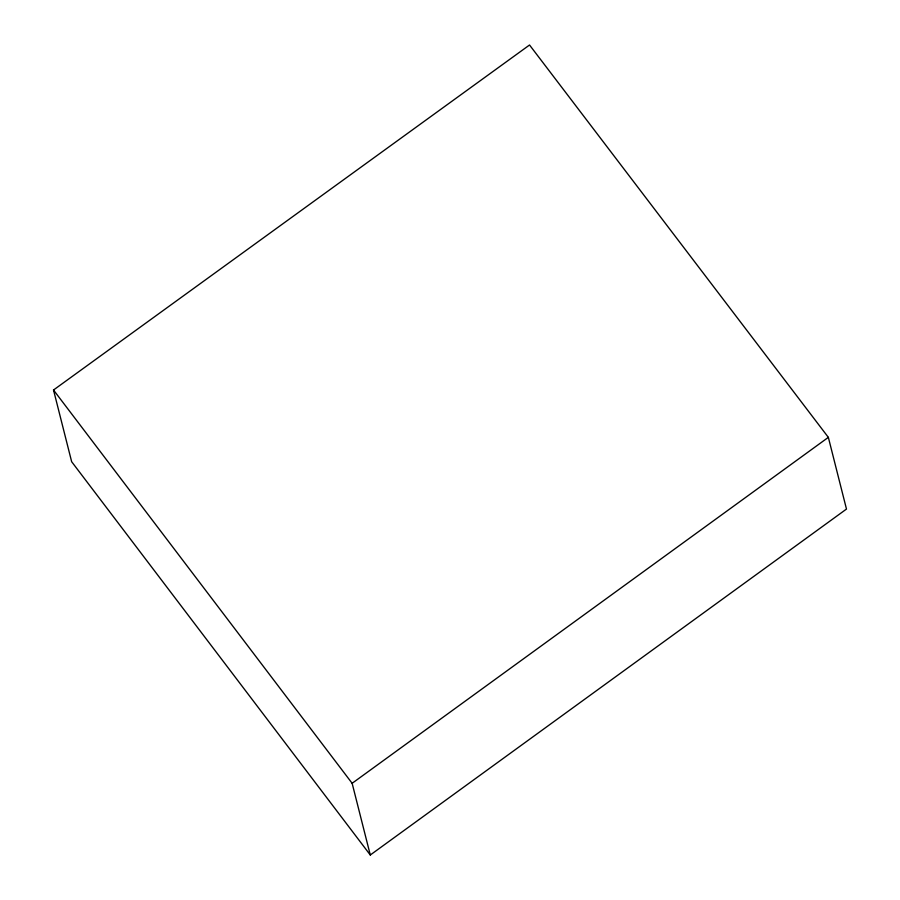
<?xml version="1.0" encoding="UTF-8"?>
<svg xmlns="http://www.w3.org/2000/svg" width="900" height="900" viewBox="0 0 900 900"><rect width="100%" height="100%" fill="white"/><g stroke="black" fill="none" stroke-linecap="round" stroke-linejoin="round"><path stroke-width="1.35" d="M370.282 855L352.136 783.293L828.349 437.355L529.538 45L53.516 390.004L71.651 461.711L370.282 855L846.484 509.062L828.349 437.355M53.516 390.004L352.136 783.293"/></g></svg>
